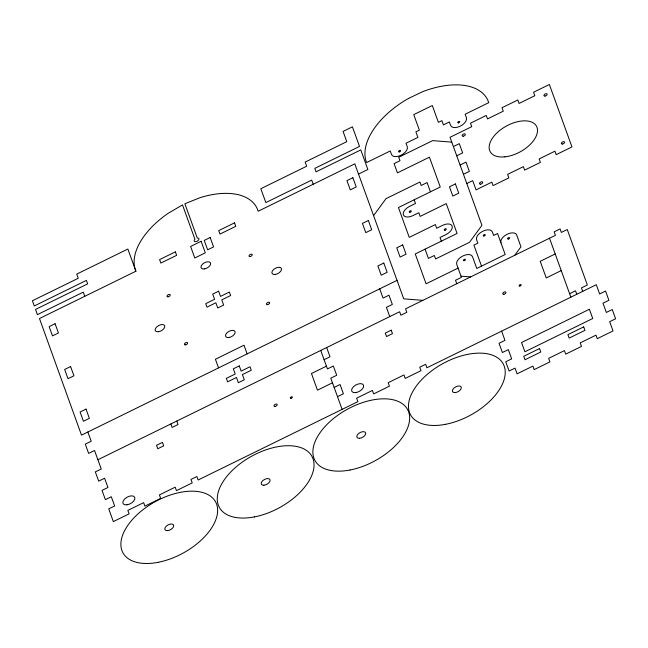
<?xml version="1.0" encoding="UTF-8"?>
<svg xmlns="http://www.w3.org/2000/svg" width="648" height="648" viewBox="0 0 648 648"><rect width="100%" height="100%" fill="white"/><g stroke="black" fill="none" stroke-linecap="round" stroke-linejoin="round"><path stroke-width="0.97" d="M373.58 215.638L386.006 198.653L419.92 182.023L421.176 185.49L427.097 182.582L430.442 191.832M514.747 255.28L520.96 246.791L516.691 235.005A8.813 4.876 -28.9 0 0 507.125 234.252A8.813 4.876 -28.9 0 0 500.912 242.741M97.897 459.748L399.63 311.753L400.885 315.22L406.806 312.312L405.551 308.845L555.425 235.313L554.17 231.846L560.083 228.946L561.338 232.413L567.251 229.514L587.355 284.999L581.442 287.898L582.698 291.365M422.852 300.356L403.728 298.85L354.812 163.847L258.179 211.248A68.307 37.803 -28.9 0 0 200.248 197.608L184.866 203.764L197.292 238.067A2.641 1.466 -28.9 0 1 198.677 239.849A2.641 1.466 -28.9 0 1 195.056 241.631A2.641 1.466 -28.9 0 1 194.927 239.225L182.501 204.922L167.962 213.443A68.307 37.803 -28.9 0 0 135.91 271.22L39.471 318.524L81.494 435.132L397.03 280.357M358.522 174.085L367.878 169.501L360.774 149.899L316.07 171.825L314.815 168.358L359.519 146.432L352.415 126.83L343.067 131.423L346.777 141.661L305.168 162.073L306.674 166.228L260.82 188.722L265.842 202.589L311.696 180.095L313.203 184.259M453.381 146.553L459.302 143.645L462.648 152.896L456.735 155.795M460.088 165.046L466.001 162.138L469.355 171.388L463.433 174.288M466.787 183.53L472.7 180.63L476.053 189.88L491.824 182.137L493.079 185.603L508.858 177.868L507.603 174.401L523.381 166.657L524.637 170.132L540.416 162.389L539.16 158.922L554.931 151.187L556.195 154.653L571.965 146.91L549.358 84.507L533.579 92.243L534.835 95.71L519.056 103.445L517.801 99.978L502.022 107.722L503.285 111.189L487.507 118.924L486.251 115.457L470.472 123.201L471.728 126.668L450.036 137.303L481.934 225.342L469.5 242.32L435.586 258.957L434.33 255.49L428.417 258.39L425.064 249.148M458.079 268.11L426.076 283.808L415.263 253.959L457.075 233.45L446.253 203.602L420.171 216.4L418.843 212.73L412.922 215.63A8.813 4.876 -28.9 0 1 403.364 214.877A8.813 4.876 -28.9 0 1 409.577 206.388L415.49 203.488L414.161 199.819M324.097 359.689L330.01 356.789L326.665 347.539M326.438 366.161L311.453 373.515L317.48 390.153L332.473 382.806M555.206 253.951L540.221 261.298L546.248 277.943L561.233 270.589M334.149 387.423L340.062 384.523L343.416 393.765L337.495 396.673M569.608 293.706L575.529 290.806L576.785 294.273M461.012 276.194L470.618 276.931M451.786 142.131L432.653 140.624L398.739 157.253L399.994 160.72L394.081 163.628L397.435 172.87L429.438 157.172L440.251 187.021L398.439 207.53L409.253 237.379L435.343 224.581L436.671 228.25L442.584 225.35A8.813 4.876 -28.9 0 1 452.15 226.103A8.813 4.876 -28.9 0 1 445.937 234.592L440.016 237.492L441.345 241.161M549.512 238.229L570.864 297.173M481.521 266.134L473.907 245.114L477.851 243.178L476.588 239.703A8.813 4.876 -28.9 0 1 482.8 231.215A8.813 4.876 -28.9 0 1 492.367 231.968L493.622 235.443L497.567 233.507L505.189 254.526L476.79 268.458L472.514 256.673A8.813 4.876 -28.9 0 0 462.955 255.919A8.813 4.876 -28.9 0 0 456.743 264.408L461.433 277.352L455.512 280.252L456.767 283.719M501.625 331.136L504.97 340.386L499.057 343.286L502.403 352.528L508.324 349.628L511.669 358.871L505.756 361.778L509.109 371.021L515.022 368.121L517.096 373.839L532.875 366.104L534.146 369.627L549.925 361.892L548.645 358.36L564.424 350.625L565.704 354.148L581.483 346.413L580.203 342.889L595.982 335.146L597.254 338.669L613.032 330.934L609.687 321.692L615.6 318.784L612.247 309.541L606.334 312.441L602.98 303.199L608.901 300.291L605.548 291.049L599.635 293.949L596.282 284.707L426.902 367.789L425.647 364.322L419.726 367.222L420.989 370.688L405.211 378.432L403.955 374.965L388.176 382.701L389.432 386.168L373.653 393.903L372.398 390.436L356.619 398.18L357.882 401.647L198.134 479.998L196.879 476.531L190.966 479.431L192.221 482.898L176.442 490.641L175.187 487.175L159.408 494.91L160.663 498.377L144.893 506.112L143.637 502.645L127.859 510.389L129.114 513.856L113.335 521.591L108.734 508.883L114.647 505.975L111.294 496.733L105.381 499.632L102.028 490.39L107.949 487.49L104.595 478.24L98.682 481.14L95.329 471.898L101.25 468.998L94.551 450.506L88.63 453.406L85.285 444.164L91.198 441.256L87.845 432.014M379.72 288.846L383.073 298.096L388.986 295.196L392.34 304.439L386.419 307.338L389.772 316.589M320.744 350.438L327.442 368.931L333.364 366.031L336.709 375.281L330.796 378.181L342.104 409.382M247.147 353.873L244.004 345.206L215.411 359.235L218.554 367.902M135.91 271.22L127.875 249.035L76.748 274.112L78.254 278.267L32.4 300.761L34.287 305.961L86.395 280.398L87.65 283.865L35.543 309.428L37.422 314.628L83.276 292.143L84.783 296.298M176.782 421.054L178.038 424.521L172.125 427.429L170.869 423.962M408.637 98.366L404.806 100.586A69.701 38.572 -28.9 0 0 366.063 161.101L366.663 162.543L390.234 150.976L391.497 154.459A8.813 4.876 -28.9 0 0 401.063 155.212A8.813 4.876 -28.9 0 0 407.276 146.715L406.013 143.24L417.911 137.408L415.903 131.86L419.369 130.159L413.74 114.623L432.297 105.519L438.396 122.351L441.863 120.65L443.402 124.902L449.372 121.978L450.627 125.453A8.813 4.876 -28.9 0 0 460.193 126.206A8.813 4.876 -28.9 0 0 466.406 117.709L465.143 114.234L488.697 102.684L487.968 100.545A69.717 38.58 -28.9 0 0 422.82 91.619L408.637 98.366M175.365 251.87L159.594 259.605L160.85 263.08L176.629 255.344L175.365 251.87M234.503 222.863L218.724 230.599L219.98 234.074L235.759 226.338L234.503 222.863M201.131 241.283L190.609 246.443L194.797 257.993L205.311 252.833L201.131 241.283M210.171 237.516L204.242 240.424L207.644 249.804L213.573 246.896L210.171 237.516M55.08 323.725L49.151 326.632L52.496 335.883L58.433 332.975L55.08 323.725M352.877 177.722L346.939 180.63L350.293 189.88L356.222 186.972L352.877 177.722M218.643 291.195L212.706 294.111L214.593 299.303L205.724 303.653L206.987 307.128L215.849 302.778L217.736 307.978L223.665 305.062L221.786 299.87L230.648 295.52L229.392 292.046L220.523 296.395L218.643 291.195M70.592 366.541L64.662 369.449L68.008 378.699L73.945 375.783L70.592 366.541M368.364 220.482L362.435 223.39L365.788 232.64L371.717 229.724L368.364 220.482M455.398 183.911L449.469 186.818L452.814 196.069L458.752 193.153L455.398 183.911M402.692 244.912L396.762 247.828L400.108 257.07L406.045 254.162L402.692 244.912M86.014 409.099L80.085 412.015L83.43 421.257L89.367 418.349L86.014 409.099M383.794 263.048L377.857 265.964L381.21 275.206L387.139 272.298L383.794 263.048M239.266 365.909L233.329 368.817L235.216 374.018L226.346 378.367L227.61 381.842L236.471 377.492L238.359 382.693L244.288 379.777L242.409 374.584L251.27 370.235L250.015 366.76L241.145 371.11L239.266 365.909M162.446 442.382L156.524 445.281L157.78 448.748L163.701 445.848L162.446 442.382M391.206 330.172L385.293 333.072L386.548 336.539L392.461 333.639L391.206 330.172M589.388 309.258L521.543 342.533L524.896 351.775L592.734 318.5L589.388 309.258M539.517 348.551L523.746 356.287L525.001 359.753L540.772 352.018L539.517 348.551M583.694 326.884L567.915 334.619L569.171 338.086L584.95 330.35L583.694 326.884M185.522 344.866A1.766 0.972 -28.9 0 0 187.596 342.905A1.766 0.972 -28.9 0 0 184.939 343.262A1.766 0.972 -28.9 0 0 185.522 344.866M168.107 296.8A1.766 0.972 -28.9 0 0 170.189 294.84A1.766 0.972 -28.9 0 0 167.532 295.196A1.766 0.972 -28.9 0 0 168.107 296.8M204.647 268.888A5.289 2.924 -28.9 0 0 210.438 262.853A5.289 2.924 -28.9 0 0 202.298 264.392A5.289 2.924 -28.9 0 0 204.647 268.888M229.181 337.462A5.289 2.924 -28.9 0 0 234.973 331.436A5.289 2.924 -28.9 0 0 226.832 332.967A5.289 2.924 -28.9 0 0 229.181 337.462M275.165 406.442A1.766 0.972 -28.9 0 0 277.133 404.441A1.766 0.972 -28.9 0 0 274.436 404.911A1.766 0.972 -28.9 0 0 275.165 406.442M291.041 398.269A1.102 0.608 -28.9 0 0 292.337 397.046A1.102 0.608 -28.9 0 0 290.677 397.264A1.102 0.608 -28.9 0 0 291.041 398.269M444.965 230.226A1.102 0.608 -28.9 0 0 446.229 228.987A1.102 0.608 -28.9 0 0 444.552 229.246A1.102 0.608 -28.9 0 0 444.965 230.226M409.981 212.228A1.102 0.608 -28.9 0 0 411.245 210.989A1.102 0.608 -28.9 0 0 409.568 211.256A1.102 0.608 -28.9 0 0 409.981 212.228M503.925 294.233A1.766 0.972 -28.9 0 0 505.902 292.232A1.766 0.972 -28.9 0 0 503.196 292.702A1.766 0.972 -28.9 0 0 503.925 294.233M519.809 286.06A1.102 0.608 -28.9 0 0 521.105 284.828A1.102 0.608 -28.9 0 0 519.445 285.055A1.102 0.608 -28.9 0 0 519.809 286.06M355.768 392.607A6.61 3.653 -28.9 0 0 363.552 385.252A6.61 3.653 -28.9 0 0 353.589 386.605A6.61 3.653 -28.9 0 0 355.768 392.607M350.025 470.003A52.861 29.249 -28.9 0 0 407.641 409.625A52.861 29.249 -28.9 0 0 326.13 425.323A52.861 29.249 -28.9 0 0 350.025 470.003M359.543 438.299A4.86 2.689 -28.9 0 0 365.683 433.067A4.86 2.689 -28.9 0 0 358.571 433.585A4.86 2.689 -28.9 0 0 359.543 438.299M445.605 424.31A52.861 29.249 -28.9 0 0 503.229 363.933A52.861 29.249 -28.9 0 0 421.71 379.631A52.861 29.249 -28.9 0 0 445.605 424.31M455.123 392.607A4.86 2.689 -28.9 0 0 461.263 387.374A4.86 2.689 -28.9 0 0 454.159 387.893A4.86 2.689 -28.9 0 0 455.123 392.607M464.106 260.707A1.102 0.608 -28.9 0 0 465.402 259.475A1.102 0.608 -28.9 0 0 463.741 259.702A1.102 0.608 -28.9 0 0 464.106 260.707M508.283 239.039A1.102 0.608 -28.9 0 0 509.579 237.808A1.102 0.608 -28.9 0 0 507.919 238.035A1.102 0.608 -28.9 0 0 508.283 239.039M483.959 236.01A1.102 0.608 -28.9 0 0 485.255 234.779A1.102 0.608 -28.9 0 0 483.594 235.005A1.102 0.608 -28.9 0 0 483.959 236.01M458.411 122.893A1.102 0.608 -28.9 0 0 459.707 121.67A1.102 0.608 -28.9 0 0 458.047 121.897A1.102 0.608 -28.9 0 0 458.411 122.893M399.281 151.899A1.102 0.608 -28.9 0 0 400.577 150.668A1.102 0.608 -28.9 0 0 398.917 150.895A1.102 0.608 -28.9 0 0 399.281 151.899M562.44 144.018A1.766 0.972 -28.9 0 0 564.521 142.058A1.766 0.972 -28.9 0 0 561.865 142.422A1.766 0.972 -28.9 0 0 562.44 144.018M545.065 96.058A1.766 0.972 -28.9 0 0 547.139 94.098A1.766 0.972 -28.9 0 0 544.482 94.454A1.766 0.972 -28.9 0 0 545.065 96.058M463.361 136.177A1.766 0.972 -28.9 0 0 465.264 134.168A1.766 0.972 -28.9 0 0 462.542 134.703A1.766 0.972 -28.9 0 0 463.361 136.177M480.484 184.178A1.766 0.972 -28.9 0 0 482.695 182.282A1.766 0.972 -28.9 0 0 480.119 182.477A1.766 0.972 -28.9 0 0 480.484 184.178M504.841 156.857A26.43 14.629 -28.9 0 0 537.192 127.939A26.43 14.629 -28.9 0 0 497.956 131.973A26.43 14.629 -28.9 0 0 504.841 156.857M267.486 304.633A1.766 0.972 -28.9 0 0 269.649 302.705A1.766 0.972 -28.9 0 0 267.041 302.964A1.766 0.972 -28.9 0 0 267.486 304.633M250.144 256.543A1.766 0.972 -28.9 0 0 252.218 254.583A1.766 0.972 -28.9 0 0 249.561 254.948A1.766 0.972 -28.9 0 0 250.144 256.543M158.46 331.711A5.289 2.924 -28.9 0 0 164.689 325.831A5.289 2.924 -28.9 0 0 156.719 326.908A5.289 2.924 -28.9 0 0 158.46 331.711M275.206 274.444A5.289 2.924 -28.9 0 0 281.435 268.564A5.289 2.924 -28.9 0 0 273.472 269.641A5.289 2.924 -28.9 0 0 275.206 274.444M127 504.816A6.61 3.653 -28.9 0 0 134.784 497.462A6.61 3.653 -28.9 0 0 124.821 498.814A6.61 3.653 -28.9 0 0 127 504.816M158.023 562.343A52.861 29.249 -28.9 0 0 215.638 501.973A52.861 29.249 -28.9 0 0 134.128 517.663A52.861 29.249 -28.9 0 0 158.023 562.343M167.54 530.639A4.86 2.689 -28.9 0 0 173.68 525.415A4.86 2.689 -28.9 0 0 166.568 525.925A4.86 2.689 -28.9 0 0 167.54 530.639M254.413 516.91A52.861 29.249 -28.9 0 0 312.036 456.532A52.861 29.249 -28.9 0 0 230.518 472.23A52.861 29.249 -28.9 0 0 254.413 516.91M263.93 485.206A4.86 2.689 -28.9 0 0 270.07 479.974A4.86 2.689 -28.9 0 0 262.966 480.492A4.86 2.689 -28.9 0 0 263.93 485.206"/></g></svg>
